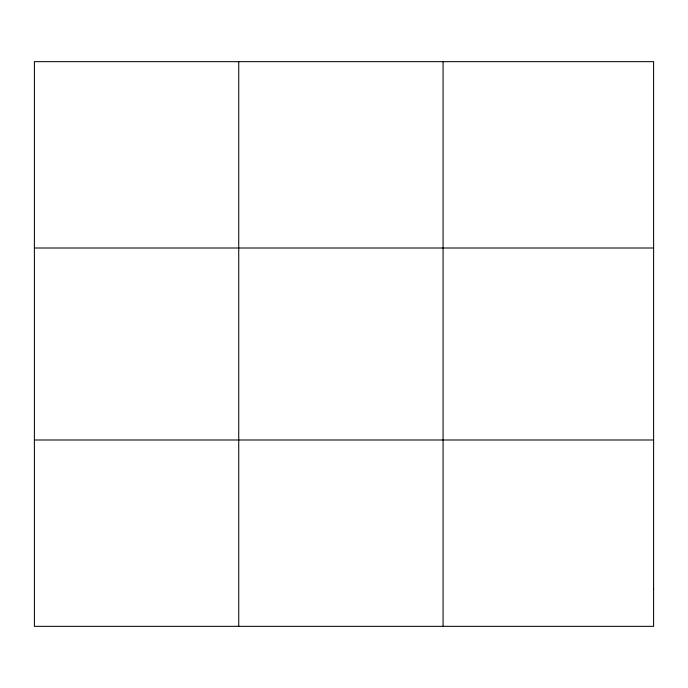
<?xml version="1.0" encoding="UTF-8"?>
<svg xmlns="http://www.w3.org/2000/svg" width="688" height="688" viewBox="0 0 688 688"><rect width="100%" height="100%" fill="white"/><g stroke="black" fill="none" stroke-linecap="round" stroke-linejoin="round"><path stroke-width="1.03" d="M238.736 626.338L238.736 61.662M443.072 626.338L443.072 61.662M34.4 248.007L653.6 248.007M34.4 439.993L653.6 439.993M653.6 589.066L653.6 626.338L34.4 626.338L34.4 61.662L653.6 61.662L653.6 589.066"/></g></svg>
